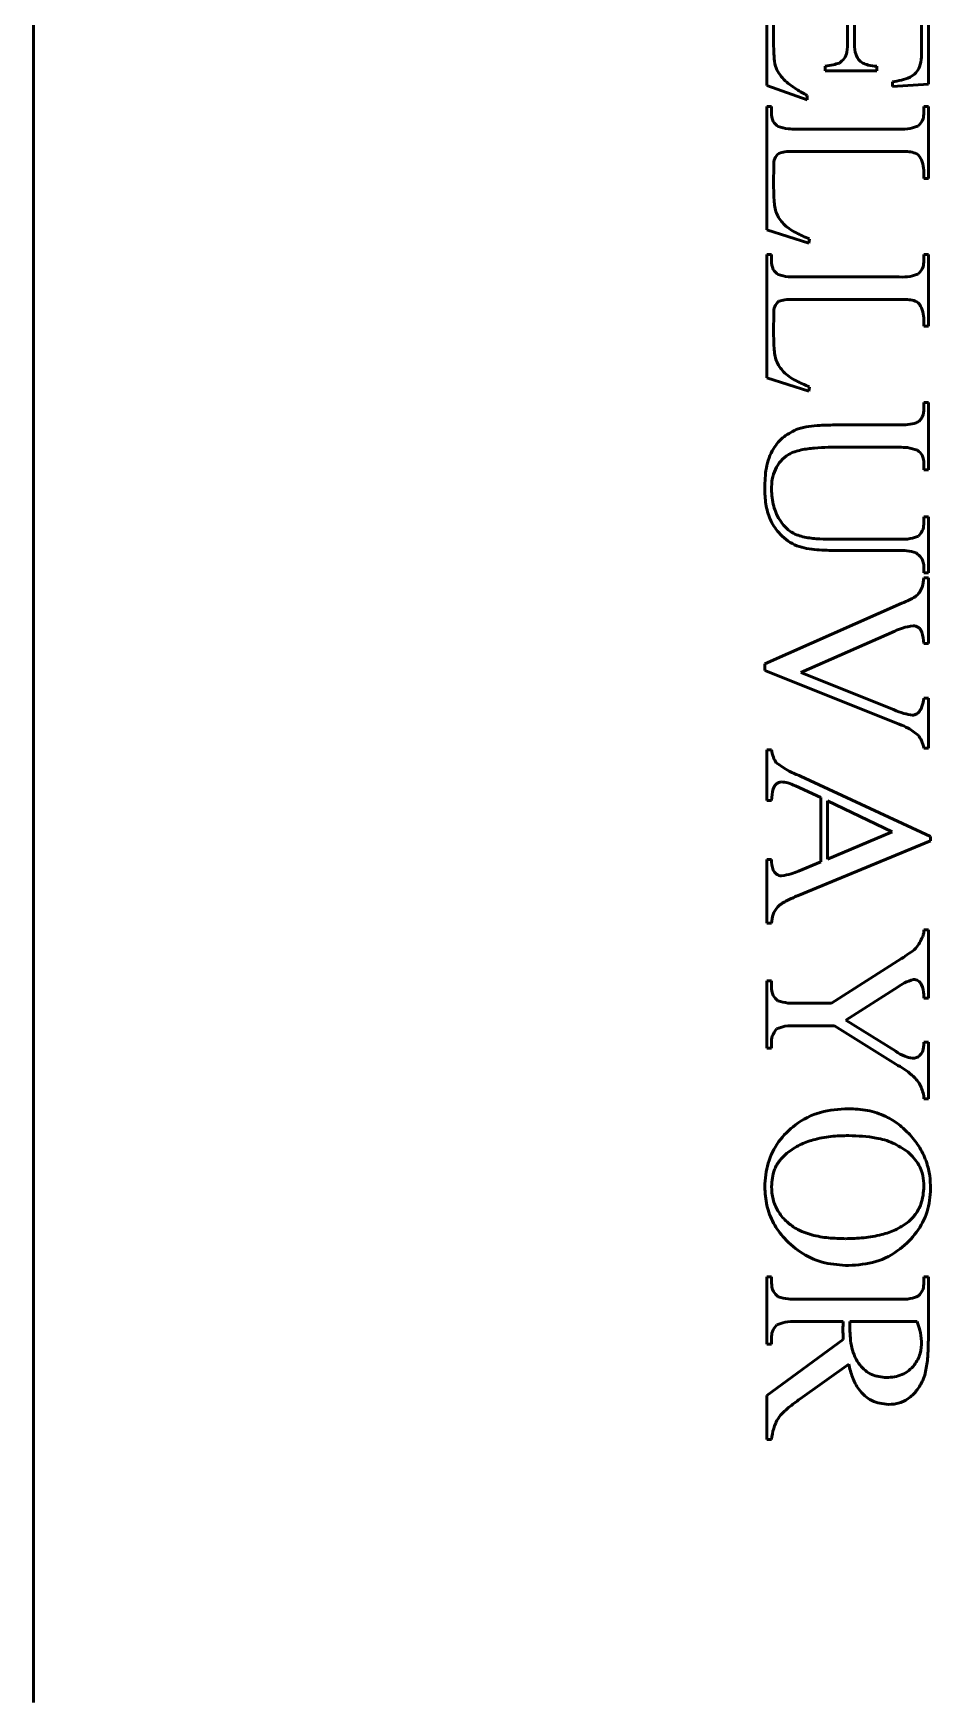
# Model space of a CAD drawing. Header units: millimetres. Extents: x 263 to 2983, y 441 to 2500.
# Drawn here: x 394.2 to 505.3, y 1142.8 to 1349.6 of the extents above; entities that cross this region are included whole.
import ezdxf

# ---------------------------------------------------------------- set-up
doc = ezdxf.new("R2010")
doc.units = ezdxf.units.MM
doc.header["$LTSCALE"] = 0.5
doc.layers.add('BOL', color=7, linetype='Continuous', lineweight=50)

msp = doc.modelspace()

# ---------------------------------------------------------------- linework, layer by layer
at = {"layer": 'BOL'}
for p, q in [((394.15, 1142.78), (394.15, 2030.87)), ((485.06, 1343.18), (485.06, 1358.88)), ((505.06, 1358.88), (505.06, 1343.33)), ((495.06, 1348.61), (495.06, 1353.33)), ((495.89, 1353.33), (495.89, 1348.61)), ((504.23, 1347.63), (504.23, 1353.33)), ((485.89, 1351.6), (485.89, 1348.04)), ((492.28, 1344.99), (492.28, 1345.55)), ((498.67, 1344.99), (492.28, 1344.99)), ((498.67, 1345.55), (498.67, 1344.99)), ((490.06, 1341.38), (485.06, 1343.18)), ((500.62, 1343.05), (500.62, 1343.61)), ((505.06, 1343.33), (500.62, 1343.05)), ((485.06, 1325.27), (485.06, 1340.55)), ((485.06, 1340.55), (485.62, 1340.55)), ((485.62, 1340.55), (485.62, 1339.82)), ((490.06, 1341.94), (490.06, 1341.38)), ((504.51, 1339.82), (504.51, 1340.55)), ((504.51, 1340.55), (505.06, 1340.55)), ((505.06, 1340.55), (505.06, 1331.66)), ((488.67, 1337.77), (501.45, 1337.77)), ((501.45, 1334.99), (488.29, 1334.99)), ((485.89, 1331.96), (485.89, 1330.52)), ((505.06, 1331.66), (504.51, 1331.66)), ((490.24, 1323.61), (485.06, 1325.27)), ((490.34, 1324.16), (490.24, 1323.61)), ((485.06, 1306.94), (485.06, 1322.22)), ((485.06, 1322.22), (485.62, 1322.22)), ((485.62, 1322.22), (485.62, 1321.49)), ((504.51, 1321.49), (504.51, 1322.22)), ((504.51, 1322.22), (505.06, 1322.22)), ((505.06, 1322.22), (505.06, 1313.33)), ((488.67, 1319.44), (501.45, 1319.44)), ((501.45, 1316.66), (488.29, 1316.66)), ((485.89, 1313.63), (485.89, 1312.19)), ((505.06, 1313.33), (504.51, 1313.33)), ((490.24, 1305.27), (485.06, 1306.94)), ((490.34, 1305.83), (490.24, 1305.27)), ((504.51, 1303.16), (504.51, 1303.88)), ((504.51, 1303.88), (505.06, 1303.88)), ((505.06, 1303.88), (505.06, 1295.55)), ((493.75, 1301.11), (501.45, 1301.11)), ((501.45, 1298.33), (492.64, 1298.33)), ((504.51, 1295.55), (504.51, 1296.28)), ((505.06, 1295.55), (504.51, 1295.55)), ((504.51, 1289.72), (505.06, 1289.72)), ((504.51, 1288.99), (504.51, 1289.72)), ((505.06, 1289.72), (505.06, 1282.77)), ((493.26, 1286.94), (501.45, 1286.94)), ((501.45, 1285.55), (493.41, 1285.55)), ((504.51, 1282.77), (504.51, 1283.5)), ((505.06, 1282.77), (504.51, 1282.77)), ((504.51, 1282.16), (505.06, 1282.16)), ((505.06, 1282.16), (505.06, 1274.03)), ((484.78, 1271.5), (501.77, 1279)), ((500.89, 1275.55), (489.24, 1270.41)), ((505.06, 1274.03), (504.51, 1274.03)), ((484.78, 1270.67), (484.78, 1271.5)), ((501.45, 1264.03), (484.78, 1270.67)), ((489.24, 1270.41), (500.74, 1265.83)), ((504.51, 1267.25), (505.06, 1267.25)), ((505.06, 1267.25), (505.06, 1261.05)), ((485.06, 1254.58), (485.06, 1260.86)), ((485.06, 1260.86), (485.62, 1260.86)), ((505.06, 1261.05), (504.51, 1261.05)), ((489.21, 1257.59), (505.34, 1250.09)), ((491.73, 1254.92), (488.58, 1256.38)), ((485.62, 1254.58), (485.06, 1254.58)), ((491.73, 1246.95), (491.73, 1254.92)), ((500.59, 1250.69), (492.56, 1254.53)), ((492.56, 1254.53), (492.56, 1247.29)), ((505.34, 1249.55), (488.85, 1242.77)), ((492.56, 1247.29), (500.59, 1250.69)), ((505.34, 1250.09), (505.34, 1249.55)), ((485.06, 1239.36), (485.06, 1247.26)), ((485.06, 1247.26), (485.62, 1247.26)), ((488.98, 1245.82), (491.73, 1246.95)), ((485.62, 1239.36), (485.06, 1239.36)), ((504.51, 1238.56), (505.06, 1238.56)), ((505.06, 1238.56), (505.06, 1230.06)), ((493.04, 1229.44), (501.74, 1234.97)), ((485.06, 1223.88), (485.06, 1232.22)), ((485.06, 1232.22), (485.62, 1232.22)), ((485.62, 1232.22), (485.62, 1231.52)), ((501.3, 1231.46), (494.85, 1227.36)), ((488.67, 1229.44), (493.04, 1229.44)), ((504.51, 1230.06), (504.51, 1230.51)), ((505.06, 1230.06), (504.51, 1230.06)), ((493.43, 1226.66), (488.67, 1226.66)), ((501.04, 1221.9), (493.43, 1226.66)), ((494.85, 1227.36), (501.02, 1223.49)), ((485.62, 1224.52), (485.62, 1223.88)), ((504.51, 1224.62), (505.06, 1224.62)), ((505.06, 1224.62), (505.06, 1217.59)), ((485.62, 1223.88), (485.06, 1223.88)), ((504.51, 1217.59), (504.51, 1217.97)), ((505.06, 1217.59), (504.51, 1217.59)), ((485.06, 1187.22), (485.06, 1195.55)), ((485.06, 1195.55), (485.62, 1195.55)), ((485.62, 1195.55), (485.62, 1194.82)), ((504.51, 1194.82), (504.51, 1195.55)), ((504.51, 1195.55), (505.06, 1195.55)), ((505.06, 1195.55), (505.06, 1188.16)), ((488.67, 1192.77), (501.45, 1192.77)), ((494.51, 1189.99), (488.67, 1189.99)), ((503.67, 1189.99), (495.34, 1189.99)), ((485.06, 1180.85), (494.51, 1187.79)), ((485.62, 1187.97), (485.62, 1187.22)), ((485.62, 1187.22), (485.06, 1187.22)), ((495.19, 1184.72), (489.16, 1180.42)), ((485.06, 1175.37), (485.06, 1180.85)), ((485.62, 1175.37), (485.06, 1175.37))]:
    msp.add_line(p, q, dxfattribs=at)
for points, knots in [([(494.03, 1345.95), (494.25, 1346.13), (494.7, 1346.47), (495.04, 1347.45), (495.05, 1348.17), (495.06, 1348.61)], [0, 0, 0, 0, 0.278512, 0.55841, 1, 1, 1, 1]), ([(495.89, 1348.61), (495.89, 1348.17), (495.88, 1347.38), (496.23, 1346.69), (496.39, 1346.38)], [0, 0, 0, 0, 0.562308, 1, 1, 1, 1]), ([(485.89, 1348.04), (485.9, 1347.62), (485.92, 1346.8), (486.05, 1345.29), (486.72, 1344.43), (487.13, 1343.9)], [0, 0, 0, 0, 0.281428, 0.562552, 1, 1, 1, 1]), ([(503.98, 1345.47), (504.07, 1345.87), (504.23, 1346.58), (504.23, 1347.31), (504.23, 1347.63)], [0, 0, 0, 0, 0.559348, 1, 1, 1, 1]), ([(492.28, 1345.55), (492.62, 1345.6), (493.21, 1345.68), (493.78, 1345.87), (494.03, 1345.95)], [0, 0, 0, 0, 0.560368, 1, 1, 1, 1]), ([(496.39, 1346.38), (496.56, 1346.23), (496.91, 1345.91), (497.71, 1345.64), (498.31, 1345.58), (498.67, 1345.55)], [0, 0, 0, 0, 0.279345, 0.55959, 1, 1, 1, 1]), ([(500.62, 1343.61), (500.99, 1343.68), (501.72, 1343.83), (502.74, 1344.12), (503.56, 1344.68), (503.84, 1345.21), (503.98, 1345.47)], [0, 0, 0, 0, 0.280654, 0.561075, 0.780354, 1, 1, 1, 1]), ([(487.13, 1343.9), (487.64, 1343.48), (488.55, 1342.73), (489.6, 1342.18), (490.06, 1341.94)], [0, 0, 0, 0, 0.5596822, 1, 1, 1, 1]), ([(485.62, 1339.82), (485.64, 1339.43), (485.69, 1338.73), (486.22, 1338.27), (486.45, 1338.07)], [0, 0, 0, 0, 0.560377, 1, 1, 1, 1]), ([(503.84, 1338.17), (504.07, 1338.44), (504.47, 1338.93), (504.49, 1339.55), (504.51, 1339.82)], [0, 0, 0, 0, 0.557647, 1, 1, 1, 1]), ([(486.45, 1338.07), (486.86, 1337.96), (487.59, 1337.76), (488.34, 1337.77), (488.67, 1337.77)], [0, 0, 0, 0, 0.5582616, 1, 1, 1, 1]), ([(501.45, 1337.77), (501.91, 1337.76), (502.74, 1337.75), (503.51, 1338.04), (503.84, 1338.17)], [0, 0, 0, 0, 0.562445, 1, 1, 1, 1]), ([(486.53, 1334.76), (486.32, 1334.56), (485.91, 1334.16), (485.93, 1333.1), (485.91, 1332.39), (485.89, 1331.96)], [0, 0, 0, 0, 0.275226, 0.55684, 1, 1, 1, 1]), ([(488.29, 1334.99), (487.95, 1334.99), (487.36, 1335), (486.78, 1334.83), (486.53, 1334.76)], [0, 0, 0, 0, 0.5607004, 1, 1, 1, 1]), ([(504.51, 1331.66), (504.5, 1332), (504.5, 1332.69), (504.37, 1333.7), (503.91, 1334.6), (503.06, 1334.94), (502.26, 1334.98), (501.72, 1334.99), (501.45, 1334.99)], [0, 0, 0, 0, 0.187532, 0.374803, 0.560516, 0.705355, 0.852661, 1, 1, 1, 1]), ([(485.89, 1330.52), (485.9, 1329.99), (485.92, 1328.93), (486.12, 1327.32), (487.1, 1325.88), (488.6, 1324.88), (489.76, 1324.4), (490.34, 1324.16)], [0, 0, 0, 0, 0.187125, 0.373746, 0.559709, 0.779496, 1, 1, 1, 1]), ([(485.62, 1321.49), (485.64, 1321.1), (485.69, 1320.39), (486.22, 1319.94), (486.45, 1319.74)], [0, 0, 0, 0, 0.560389, 1, 1, 1, 1]), ([(486.45, 1319.74), (486.86, 1319.63), (487.59, 1319.43), (488.34, 1319.44), (488.67, 1319.44)], [0, 0, 0, 0, 0.5582616, 1, 1, 1, 1]), ([(501.45, 1319.44), (501.91, 1319.43), (502.74, 1319.42), (503.51, 1319.71), (503.84, 1319.84)], [0, 0, 0, 0, 0.562445, 1, 1, 1, 1]), ([(503.84, 1319.84), (504.07, 1320.11), (504.47, 1320.59), (504.49, 1321.22), (504.51, 1321.49)], [0, 0, 0, 0, 0.557665, 1, 1, 1, 1]), ([(486.53, 1316.43), (486.32, 1316.23), (485.91, 1315.82), (485.93, 1314.77), (485.91, 1314.06), (485.89, 1313.63)], [0, 0, 0, 0, 0.275226, 0.55684, 1, 1, 1, 1]), ([(488.29, 1316.66), (487.95, 1316.66), (487.36, 1316.66), (486.78, 1316.5), (486.53, 1316.43)], [0, 0, 0, 0, 0.5607, 1, 1, 1, 1]), ([(504.51, 1313.33), (504.5, 1313.67), (504.5, 1314.36), (504.37, 1315.37), (503.91, 1316.27), (503.06, 1316.61), (502.26, 1316.65), (501.72, 1316.66), (501.45, 1316.66)], [0, 0, 0, 0, 0.187521, 0.374793, 0.560516, 0.705354, 0.852661, 1, 1, 1, 1]), ([(485.89, 1312.19), (485.9, 1311.66), (485.93, 1310.6), (486.12, 1308.99), (487.1, 1307.55), (488.6, 1306.54), (489.76, 1306.07), (490.34, 1305.83)], [0, 0, 0, 0, 0.187125, 0.373752, 0.559709, 0.779499, 1, 1, 1, 1]), ([(501.45, 1301.11), (501.81, 1301.11), (502.52, 1301.13), (503.41, 1301.27), (504.04, 1301.64), (504.44, 1302.26), (504.48, 1302.8), (504.51, 1303.16)], [0, 0, 0, 0, 0.250731, 0.500828, 0.625568, 0.750791, 1, 1, 1, 1]), ([(488.91, 1300.63), (489.35, 1300.74), (490.24, 1300.96), (491.87, 1301.08), (493.04, 1301.1), (493.75, 1301.11)], [0, 0, 0, 0, 0.279659, 0.559763, 1, 1, 1, 1]), ([(484.78, 1293.25), (484.81, 1294.1), (484.86, 1295.8), (485.64, 1298.07), (487.1, 1299.76), (488.3, 1300.34), (488.91, 1300.63)], [0, 0, 0, 0, 0.28069, 0.560132, 0.780093, 1, 1, 1, 1]), ([(492.64, 1298.33), (492.08, 1298.31), (490.96, 1298.26), (489.31, 1298.05), (487.81, 1297.6), (486.73, 1296.67), (486.05, 1295.61), (485.67, 1294.39), (485.63, 1293.56), (485.62, 1293.14)], [0, 0, 0, 0, 0.166912, 0.333835, 0.500239, 0.624982, 0.749958, 0.874902, 1, 1, 1, 1]), ([(503.71, 1297.98), (503.3, 1298.11), (502.56, 1298.34), (501.79, 1298.33), (501.45, 1298.33)], [0, 0, 0, 0, 0.5581158, 1, 1, 1, 1]), ([(504.51, 1296.28), (504.48, 1296.66), (504.43, 1297.34), (503.93, 1297.78), (503.71, 1297.98)], [0, 0, 0, 0, 0.56055, 1, 1, 1, 1]), ([(493.41, 1285.55), (492.58, 1285.57), (490.92, 1285.61), (488.41, 1286.07), (486.53, 1287.55), (485.37, 1289.37), (484.85, 1291.29), (484.81, 1292.6), (484.78, 1293.25)], [0, 0, 0, 0, 0.187169, 0.373875, 0.559592, 0.706192, 0.852999, 1, 1, 1, 1]), ([(485.62, 1293.14), (485.67, 1292.43), (485.77, 1291), (486.69, 1289.05), (488.14, 1287.6), (489.93, 1287.12), (491.59, 1286.96), (492.71, 1286.95), (493.26, 1286.94)], [0, 0, 0, 0, 0.1868356, 0.3734432, 0.5591231, 0.7056982, 0.8528216, 1, 1, 1, 1]), ([(503.84, 1287.34), (504.07, 1287.61), (504.47, 1288.09), (504.49, 1288.72), (504.51, 1288.99)], [0, 0, 0, 0, 0.557647, 1, 1, 1, 1]), ([(501.45, 1286.94), (501.91, 1286.93), (502.74, 1286.92), (503.51, 1287.21), (503.84, 1287.34)], [0, 0, 0, 0, 0.562445, 1, 1, 1, 1]), ([(503.53, 1285.25), (503.15, 1285.36), (502.47, 1285.56), (501.76, 1285.55), (501.45, 1285.55)], [0, 0, 0, 0, 0.558044, 1, 1, 1, 1]), ([(504.51, 1283.5), (504.49, 1283.69), (504.47, 1284.08), (504.18, 1284.74), (503.78, 1285.06), (503.53, 1285.25)], [0, 0, 0, 0, 0.280755, 0.56113, 1, 1, 1, 1]), ([(503.43, 1279.81), (503.61, 1279.98), (503.98, 1280.32), (504.39, 1281.13), (504.46, 1281.77), (504.51, 1282.16)], [0, 0, 0, 0, 0.279876, 0.559825, 1, 1, 1, 1]), ([(501.77, 1279), (502.09, 1279.14), (502.66, 1279.37), (503.19, 1279.68), (503.43, 1279.81)], [0, 0, 0, 0, 0.560385, 1, 1, 1, 1]), ([(503.17, 1276.23), (502.73, 1276.15), (501.94, 1276.01), (501.21, 1275.69), (500.89, 1275.55)], [0, 0, 0, 0, 0.559049, 1, 1, 1, 1]), ([(504.51, 1274.03), (504.46, 1274.5), (504.39, 1275.1), (504.1, 1275.76), (503.85, 1276.02), (503.53, 1276.2), (503.29, 1276.22), (503.17, 1276.23)], [0, 0, 0, 0, 0.500065, 0.625154, 0.750093, 0.875126, 1, 1, 1, 1]), ([(503.1, 1265.14), (503.25, 1265.16), (503.57, 1265.22), (503.92, 1265.54), (504.29, 1266.12), (504.39, 1266.63), (504.46, 1267)], [0, 0, 0, 0, 0.185773, 0.372632, 0.559555, 1, 1, 1, 1]), ([(504.46, 1267), (504.47, 1267.05), (504.48, 1267.13), (504.5, 1267.21), (504.51, 1267.25)], [0, 0, 0, 0, 0.560003, 1, 1, 1, 1]), ([(500.74, 1265.83), (501.17, 1265.65), (501.93, 1265.34), (502.74, 1265.2), (503.1, 1265.14)], [0, 0, 0, 0, 0.560743, 1, 1, 1, 1]), ([(503.79, 1262.65), (503.39, 1262.97), (502.68, 1263.54), (501.83, 1263.88), (501.45, 1264.03)], [0, 0, 0, 0, 0.559332, 1, 1, 1, 1]), ([(504.51, 1261.05), (504.43, 1261.38), (504.3, 1261.96), (503.95, 1262.44), (503.79, 1262.65)], [0, 0, 0, 0, 0.560518, 1, 1, 1, 1]), ([(485.62, 1260.86), (485.67, 1260.54), (485.78, 1259.96), (486.08, 1259.47), (486.22, 1259.25)], [0, 0, 0, 0, 0.56127, 1, 1, 1, 1]), ([(486.22, 1259.25), (486.74, 1258.88), (487.67, 1258.21), (488.74, 1257.78), (489.21, 1257.59)], [0, 0, 0, 0, 0.55903, 1, 1, 1, 1]), ([(486.86, 1256.88), (486.74, 1256.87), (486.5, 1256.84), (486.2, 1256.62), (485.97, 1256.34), (485.7, 1255.66), (485.66, 1255.06), (485.62, 1254.58)], [0, 0, 0, 0, 0.124597, 0.249702, 0.374626, 0.499775, 1, 1, 1, 1]), ([(488.58, 1256.38), (488.27, 1256.52), (487.71, 1256.76), (487.12, 1256.84), (486.86, 1256.88)], [0, 0, 0, 0, 0.5605666, 1, 1, 1, 1]), ([(485.62, 1247.26), (485.64, 1246.81), (485.68, 1246.24), (486, 1245.66), (486.24, 1245.42), (486.54, 1245.26), (486.76, 1245.24), (486.87, 1245.23)], [0, 0, 0, 0, 0.499341, 0.624628, 0.749779, 0.87496, 1, 1, 1, 1]), ([(486.87, 1245.23), (487.28, 1245.3), (488, 1245.42), (488.68, 1245.7), (488.98, 1245.82)], [0, 0, 0, 0, 0.559322, 1, 1, 1, 1]), ([(488.85, 1242.77), (488.43, 1242.58), (487.57, 1242.2), (486.41, 1241.54), (485.74, 1240.47), (485.66, 1239.73), (485.62, 1239.36)], [0, 0, 0, 0, 0.280831, 0.560907, 0.779825, 1, 1, 1, 1]), ([(501.74, 1234.97), (502.03, 1235.18), (502.62, 1235.6), (503.48, 1236.16), (504, 1236.94), (504.24, 1237.45), (504.36, 1237.71)], [0, 0, 0, 0, 0.280252, 0.560353, 0.77983, 1, 1, 1, 1]), ([(504.36, 1237.71), (504.41, 1237.87), (504.5, 1238.14), (504.51, 1238.43), (504.51, 1238.56)], [0, 0, 0, 0, 0.55926, 1, 1, 1, 1]), ([(485.62, 1231.52), (485.64, 1231.13), (485.68, 1230.43), (486.2, 1229.96), (486.42, 1229.76)], [0, 0, 0, 0, 0.561049, 1, 1, 1, 1]), ([(503.21, 1232.39), (502.83, 1232.27), (502.15, 1232.04), (501.56, 1231.64), (501.3, 1231.46)], [0, 0, 0, 0, 0.557888, 1, 1, 1, 1]), ([(504.51, 1230.51), (504.46, 1230.94), (504.39, 1231.58), (503.92, 1232.19), (503.53, 1232.37), (503.32, 1232.38), (503.21, 1232.39)], [0, 0, 0, 0, 0.499186, 0.748407, 0.874242, 1, 1, 1, 1]), ([(486.42, 1229.76), (486.83, 1229.64), (487.57, 1229.43), (488.33, 1229.44), (488.67, 1229.44)], [0, 0, 0, 0, 0.558119, 1, 1, 1, 1]), ([(488.67, 1226.66), (488.21, 1226.67), (487.37, 1226.69), (486.6, 1226.39), (486.26, 1226.26)], [0, 0, 0, 0, 0.562566, 1, 1, 1, 1]), ([(486.26, 1226.26), (486.04, 1225.97), (485.64, 1225.45), (485.63, 1224.81), (485.62, 1224.52)], [0, 0, 0, 0, 0.557574, 1, 1, 1, 1]), ([(503.08, 1222.62), (503.25, 1222.63), (503.6, 1222.66), (504.04, 1222.97), (504.48, 1223.61), (504.5, 1224.2), (504.51, 1224.62)], [0, 0, 0, 0, 0.186826, 0.3739493, 0.5610143, 1, 1, 1, 1]), ([(501.02, 1223.49), (501.38, 1223.26), (502.02, 1222.85), (502.75, 1222.69), (503.08, 1222.62)], [0, 0, 0, 0, 0.561475, 1, 1, 1, 1]), ([(504.51, 1217.97), (504.37, 1218.46), (504.11, 1219.45), (502.84, 1220.82), (501.72, 1221.49), (501.04, 1221.9)], [0, 0, 0, 0, 0.278932, 0.558782, 1, 1, 1, 1]), ([(484.78, 1206.7), (484.86, 1207.69), (485.01, 1209.67), (486.39, 1212.36), (488.61, 1214.61), (491.64, 1216.16), (493.97, 1216.31), (495.14, 1216.38)], [0, 0, 0, 0, 0.186751, 0.373348, 0.560128, 0.779844, 1, 1, 1, 1]), ([(495.14, 1216.38), (495.93, 1216.34), (497.53, 1216.27), (499.66, 1215.54), (501.43, 1214.49), (502.33, 1213.6), (502.77, 1213.16)], [0, 0, 0, 0, 0.280048, 0.559863, 0.779904, 1, 1, 1, 1]), ([(495.21, 1213.05), (494.46, 1213.03), (492.97, 1212.99), (490.92, 1212.6), (489.09, 1211.95), (488.12, 1211.29), (487.64, 1210.96)], [0, 0, 0, 0, 0.280146, 0.560167, 0.78016, 1, 1, 1, 1]), ([(502.51, 1211.04), (501.9, 1211.43), (500.7, 1212.23), (498.19, 1212.92), (496.34, 1213), (495.21, 1213.05)], [0, 0, 0, 0, 0.279725, 0.559839, 1, 1, 1, 1]), ([(502.77, 1213.16), (503.21, 1212.63), (504.08, 1211.57), (504.86, 1209.81), (505.28, 1208.09), (505.32, 1207.01), (505.34, 1206.47)], [0, 0, 0, 0, 0.279919, 0.559801, 0.779893, 1, 1, 1, 1]), ([(487.64, 1210.96), (487.3, 1210.66), (486.63, 1210.05), (485.79, 1208.62), (485.68, 1207.45), (485.62, 1206.73)], [0, 0, 0, 0, 0.280537, 0.560858, 1, 1, 1, 1]), ([(504.51, 1206.75), (504.48, 1207.2), (504.43, 1208.12), (503.87, 1209.69), (503.02, 1210.53), (502.51, 1211.04)], [0, 0, 0, 0, 0.280629, 0.561029, 1, 1, 1, 1]), ([(495.18, 1196.94), (494.19, 1197), (492.21, 1197.12), (489.42, 1198.3), (487.29, 1200.09), (485.79, 1202.16), (484.93, 1204.37), (484.83, 1205.93), (484.78, 1206.7)], [0, 0, 0, 0, 0.186701, 0.373204, 0.559797, 0.706555, 0.853231, 1, 1, 1, 1]), ([(485.62, 1206.73), (485.65, 1206.21), (485.72, 1205.15), (486.36, 1203.67), (487.36, 1202.44), (488.77, 1201.36), (490.6, 1200.68), (492.69, 1200.32), (494.09, 1200.29), (494.8, 1200.27)], [0, 0, 0, 0, 0.1249404, 0.2497833, 0.3747156, 0.4996643, 0.6662559, 0.8330806, 1, 1, 1, 1]), ([(505.34, 1206.47), (505.26, 1205.5), (505.1, 1203.57), (503.67, 1200.97), (501.52, 1198.78), (498.6, 1197.19), (496.32, 1197.02), (495.18, 1196.94)], [0, 0, 0, 0, 0.186671, 0.373305, 0.560195, 0.779934, 1, 1, 1, 1]), ([(502.49, 1202.29), (502.84, 1202.61), (503.53, 1203.26), (504.35, 1204.78), (504.45, 1206), (504.51, 1206.75)], [0, 0, 0, 0, 0.280297, 0.560525, 1, 1, 1, 1]), ([(494.8, 1200.27), (495.55, 1200.29), (497.06, 1200.33), (499.14, 1200.69), (501.01, 1201.29), (501.99, 1201.95), (502.49, 1202.29)], [0, 0, 0, 0, 0.280176, 0.560236, 0.780223, 1, 1, 1, 1]), ([(485.62, 1194.82), (485.65, 1194.43), (485.7, 1193.73), (486.23, 1193.27), (486.46, 1193.07)], [0, 0, 0, 0, 0.560252, 1, 1, 1, 1]), ([(503.84, 1193.17), (504.07, 1193.44), (504.47, 1193.93), (504.49, 1194.55), (504.51, 1194.82)], [0, 0, 0, 0, 0.5576409, 1, 1, 1, 1]), ([(486.46, 1193.07), (486.86, 1192.96), (487.59, 1192.76), (488.34, 1192.77), (488.67, 1192.77)], [0, 0, 0, 0, 0.558196, 1, 1, 1, 1]), ([(501.45, 1192.77), (501.91, 1192.76), (502.74, 1192.75), (503.51, 1193.04), (503.84, 1193.17)], [0, 0, 0, 0, 0.562592, 1, 1, 1, 1]), ([(486.28, 1189.59), (486.06, 1189.33), (485.66, 1188.86), (485.63, 1188.24), (485.62, 1187.97)], [0, 0, 0, 0, 0.557566, 1, 1, 1, 1]), ([(488.67, 1189.99), (488.21, 1190), (487.38, 1190.02), (486.62, 1189.72), (486.28, 1189.59)], [0, 0, 0, 0, 0.562593, 1, 1, 1, 1]), ([(494.48, 1189.08), (494.48, 1189.25), (494.48, 1189.55), (494.5, 1189.86), (494.51, 1189.99)], [0, 0, 0, 0, 0.559978, 1, 1, 1, 1]), ([(495.34, 1189.99), (495.34, 1189.83), (495.34, 1189.54), (495.33, 1189.25), (495.33, 1189.13)], [0, 0, 0, 0, 0.5600261, 1, 1, 1, 1]), ([(504.23, 1187.55), (504.17, 1188.02), (504.08, 1188.86), (503.8, 1189.65), (503.67, 1189.99)], [0, 0, 0, 0, 0.559529, 1, 1, 1, 1]), ([(494.51, 1187.79), (494.5, 1188.03), (494.48, 1188.46), (494.48, 1188.89), (494.48, 1189.08)], [0, 0, 0, 0, 0.560027, 1, 1, 1, 1]), ([(495.33, 1189.13), (495.36, 1188.33), (495.43, 1186.73), (496.35, 1184.65), (497.98, 1183.26), (499.24, 1183.12), (499.87, 1183.05)], [0, 0, 0, 0, 0.281127, 0.560537, 0.780292, 1, 1, 1, 1]), ([(499.87, 1183.05), (500.53, 1183.11), (501.85, 1183.24), (503.34, 1184.46), (504.13, 1186), (504.2, 1187.04), (504.23, 1187.55)], [0, 0, 0, 0, 0.279883, 0.55901, 0.77925, 1, 1, 1, 1]), ([(505.06, 1188.16), (505.06, 1187.54), (505.04, 1186.32), (504.89, 1184.49), (504.51, 1182.82), (503.71, 1181.5), (502.74, 1180.51), (501.5, 1179.83), (500.58, 1179.75), (500.11, 1179.72)], [0, 0, 0, 0, 0.167002, 0.333955, 0.50055, 0.62555, 0.750571, 0.875243, 1, 1, 1, 1]), ([(500.11, 1179.72), (499.4, 1179.81), (497.96, 1180), (496.44, 1181.44), (495.6, 1183.08), (495.33, 1184.17), (495.19, 1184.72)], [0, 0, 0, 0, 0.27892, 0.558259, 0.778927, 1, 1, 1, 1]), ([(489.16, 1180.42), (488.68, 1180.07), (487.71, 1179.37), (486.47, 1178.21), (485.83, 1176.77), (485.69, 1175.84), (485.62, 1175.37)], [0, 0, 0, 0, 0.280408, 0.560114, 0.779843, 1, 1, 1, 1])]:
    msp.add_open_spline(points, degree=3, knots=knots, dxfattribs=at)

doc.saveas('drawing.dxf')
